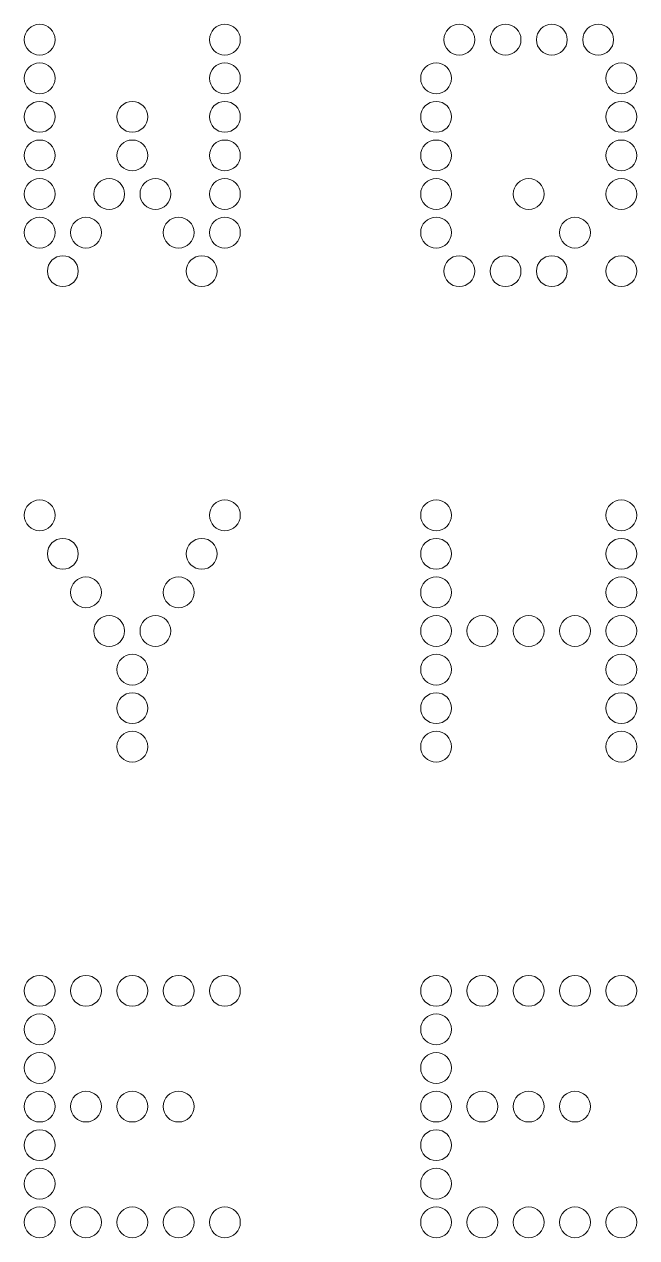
# Model space of a CAD drawing. Header units: millimetres. Extents: x -116 to 116, y -116 to 114.
# Drawn here: x -4.3 to 21.4, y 4.3 to 55.4 of the extents above; entities that cross this region are included whole.
import ezdxf

# ---------------------------------------------------------------- set-up
doc = ezdxf.new("R2010")
doc.units = ezdxf.units.MM
doc.header["$MEASUREMENT"] = 0
doc.layers.add('Laag 1', color=7, linetype='Continuous')

msp = doc.modelspace()

# ---------------------------------------------------------------- linework, layer by layer
at = {"layer": 'Laag 1', "color": 250, "lineweight": 9}
for points in [[(-4.3338, 54.7022), (-4.3338, 54.3452), (-4.0417, 54.0531), (-3.6847, 54.0531), (-3.6847, 54.0531), (-3.3277, 54.0531), (-3.0356, 54.3452), (-3.0356, 54.7022), (-3.0356, 54.7022), (-3.0356, 55.0592), (-3.3277, 55.3513), (-3.6847, 55.3513), (-3.6847, 55.3513), (-4.0417, 55.3513), (-4.3338, 55.0592), (-4.3338, 54.7022)], [(3.4555, 54.7022), (3.4555, 54.3452), (3.7476, 54.0531), (4.1047, 54.0531), (4.1047, 54.0531), (4.4617, 54.0531), (4.7538, 54.3452), (4.7538, 54.7022), (4.7538, 54.7022), (4.7538, 55.0592), (4.4617, 55.3513), (4.1047, 55.3513), (4.1047, 55.3513), (3.7476, 55.3513), (3.4555, 55.0592), (3.4555, 54.7022)], [(13.313, 54.7022), (13.313, 54.3452), (13.6051, 54.0531), (13.9621, 54.0531), (13.9621, 54.0531), (14.3191, 54.0531), (14.6112, 54.3452), (14.6112, 54.7022), (14.6112, 54.7022), (14.6112, 55.0592), (14.3191, 55.3513), (13.9621, 55.3513), (13.9621, 55.3513), (13.6051, 55.3513), (13.313, 55.0592), (13.313, 54.7022)], [(15.2603, 54.7022), (15.2603, 54.3452), (15.5524, 54.0531), (15.9094, 54.0531), (15.9094, 54.0531), (16.2664, 54.0531), (16.5585, 54.3452), (16.5585, 54.7022), (16.5585, 54.7022), (16.5585, 55.0592), (16.2664, 55.3513), (15.9094, 55.3513), (15.9094, 55.3513), (15.5524, 55.3513), (15.2603, 55.0592), (15.2603, 54.7022)], [(17.2076, 54.7022), (17.2076, 54.3452), (17.4997, 54.0531), (17.8568, 54.0531), (17.8568, 54.0531), (18.2138, 54.0531), (18.5059, 54.3452), (18.5059, 54.7022), (18.5059, 54.7022), (18.5059, 55.0592), (18.2138, 55.3513), (17.8568, 55.3513), (17.8568, 55.3513), (17.4997, 55.3513), (17.2076, 55.0592), (17.2076, 54.7022)], [(19.155, 54.7022), (19.155, 54.3452), (19.4471, 54.0531), (19.8041, 54.0531), (19.8041, 54.0531), (20.1611, 54.0531), (20.4532, 54.3452), (20.4532, 54.7022), (20.4532, 54.7022), (20.4532, 55.0592), (20.1611, 55.3513), (19.8041, 55.3513), (19.8041, 55.3513), (19.4471, 55.3513), (19.155, 55.0592), (19.155, 54.7022)], [(-4.3338, 53.0794), (-4.3338, 52.7224), (-4.0417, 52.4303), (-3.6847, 52.4303), (-3.6847, 52.4303), (-3.3277, 52.4303), (-3.0356, 52.7224), (-3.0356, 53.0794), (-3.0356, 53.0794), (-3.0356, 53.4364), (-3.3277, 53.7285), (-3.6847, 53.7285), (-3.6847, 53.7285), (-4.0417, 53.7285), (-4.3338, 53.4364), (-4.3338, 53.0794)], [(3.4555, 53.0794), (3.4555, 52.7224), (3.7476, 52.4303), (4.1047, 52.4303), (4.1047, 52.4303), (4.4617, 52.4303), (4.7538, 52.7224), (4.7538, 53.0794), (4.7538, 53.0794), (4.7538, 53.4364), (4.4617, 53.7285), (4.1047, 53.7285), (4.1047, 53.7285), (3.7476, 53.7285), (3.4555, 53.4364), (3.4555, 53.0794)], [(12.3393, 53.0794), (12.3393, 52.7224), (12.6314, 52.4303), (12.9884, 52.4303), (12.9884, 52.4303), (13.3454, 52.4303), (13.6375, 52.7224), (13.6375, 53.0794), (13.6375, 53.0794), (13.6375, 53.4364), (13.3454, 53.7285), (12.9884, 53.7285), (12.9884, 53.7285), (12.6314, 53.7285), (12.3393, 53.4364), (12.3393, 53.0794)], [(20.1286, 53.0794), (20.1286, 52.7224), (20.4207, 52.4303), (20.7778, 52.4303), (20.7778, 52.4303), (21.1348, 52.4303), (21.4269, 52.7224), (21.4269, 53.0794), (21.4269, 53.0794), (21.4269, 53.4364), (21.1348, 53.7285), (20.7778, 53.7285), (20.7778, 53.7285), (20.4207, 53.7285), (20.1286, 53.4364), (20.1286, 53.0794)], [(-4.3338, 51.4566), (-4.3338, 51.0996), (-4.0417, 50.8075), (-3.6847, 50.8075), (-3.6847, 50.8075), (-3.3277, 50.8075), (-3.0356, 51.0996), (-3.0356, 51.4566), (-3.0356, 51.4566), (-3.0356, 51.8136), (-3.3277, 52.1057), (-3.6847, 52.1057), (-3.6847, 52.1057), (-4.0417, 52.1057), (-4.3338, 51.8136), (-4.3338, 51.4566)], [(-0.4391, 51.4566), (-0.4391, 51.0996), (-0.147, 50.8075), (0.21, 50.8075), (0.21, 50.8075), (0.567, 50.8075), (0.8591, 51.0996), (0.8591, 51.4566), (0.8591, 51.4566), (0.8591, 51.8136), (0.567, 52.1057), (0.21, 52.1057), (0.21, 52.1057), (-0.147, 52.1057), (-0.4391, 51.8136), (-0.4391, 51.4566)], [(3.4555, 51.4566), (3.4555, 51.0996), (3.7476, 50.8075), (4.1047, 50.8075), (4.1047, 50.8075), (4.4617, 50.8075), (4.7538, 51.0996), (4.7538, 51.4566), (4.7538, 51.4566), (4.7538, 51.8136), (4.4617, 52.1057), (4.1047, 52.1057), (4.1047, 52.1057), (3.7476, 52.1057), (3.4555, 51.8136), (3.4555, 51.4566)], [(12.3393, 51.4566), (12.3393, 51.0996), (12.6314, 50.8075), (12.9884, 50.8075), (12.9884, 50.8075), (13.3454, 50.8075), (13.6375, 51.0996), (13.6375, 51.4566), (13.6375, 51.4566), (13.6375, 51.8136), (13.3454, 52.1057), (12.9884, 52.1057), (12.9884, 52.1057), (12.6314, 52.1057), (12.3393, 51.8136), (12.3393, 51.4566)], [(20.1286, 51.4566), (20.1286, 51.0996), (20.4207, 50.8075), (20.7778, 50.8075), (20.7778, 50.8075), (21.1348, 50.8075), (21.4269, 51.0996), (21.4269, 51.4566), (21.4269, 51.4566), (21.4269, 51.8136), (21.1348, 52.1057), (20.7778, 52.1057), (20.7778, 52.1057), (20.4207, 52.1057), (20.1286, 51.8136), (20.1286, 51.4566)], [(-4.3338, 49.8339), (-4.3338, 49.4768), (-4.0417, 49.1847), (-3.6847, 49.1847), (-3.6847, 49.1847), (-3.3277, 49.1847), (-3.0356, 49.4768), (-3.0356, 49.8339), (-3.0356, 49.8339), (-3.0356, 50.1909), (-3.3277, 50.483), (-3.6847, 50.483), (-3.6847, 50.483), (-4.0417, 50.483), (-4.3338, 50.1909), (-4.3338, 49.8339)], [(-0.4391, 49.8339), (-0.4391, 49.4768), (-0.147, 49.1847), (0.21, 49.1847), (0.21, 49.1847), (0.567, 49.1847), (0.8591, 49.4768), (0.8591, 49.8339), (0.8591, 49.8339), (0.8591, 50.1909), (0.567, 50.483), (0.21, 50.483), (0.21, 50.483), (-0.147, 50.483), (-0.4391, 50.1909), (-0.4391, 49.8339)], [(3.4555, 49.8339), (3.4555, 49.4768), (3.7476, 49.1847), (4.1047, 49.1847), (4.1047, 49.1847), (4.4617, 49.1847), (4.7538, 49.4768), (4.7538, 49.8339), (4.7538, 49.8339), (4.7538, 50.1909), (4.4617, 50.483), (4.1047, 50.483), (4.1047, 50.483), (3.7476, 50.483), (3.4555, 50.1909), (3.4555, 49.8339)], [(12.3393, 49.8339), (12.3393, 49.4768), (12.6314, 49.1847), (12.9884, 49.1847), (12.9884, 49.1847), (13.3454, 49.1847), (13.6375, 49.4768), (13.6375, 49.8339), (13.6375, 49.8339), (13.6375, 50.1909), (13.3454, 50.483), (12.9884, 50.483), (12.9884, 50.483), (12.6314, 50.483), (12.3393, 50.1909), (12.3393, 49.8339)], [(20.1286, 49.8339), (20.1286, 49.4768), (20.4207, 49.1847), (20.7778, 49.1847), (20.7778, 49.1847), (21.1348, 49.1847), (21.4269, 49.4768), (21.4269, 49.8339), (21.4269, 49.8339), (21.4269, 50.1909), (21.1348, 50.483), (20.7778, 50.483), (20.7778, 50.483), (20.4207, 50.483), (20.1286, 50.1909), (20.1286, 49.8339)], [(-4.3338, 48.2111), (-4.3338, 47.8541), (-4.0417, 47.562), (-3.6847, 47.562), (-3.6847, 47.562), (-3.3277, 47.562), (-3.0356, 47.8541), (-3.0356, 48.2111), (-3.0356, 48.2111), (-3.0356, 48.5681), (-3.3277, 48.8602), (-3.6847, 48.8602), (-3.6847, 48.8602), (-4.0417, 48.8602), (-4.3338, 48.5681), (-4.3338, 48.2111)], [(-1.4128, 48.2111), (-1.4128, 47.8541), (-1.1207, 47.562), (-0.7637, 47.562), (-0.7637, 47.562), (-0.4067, 47.562), (-0.1146, 47.8541), (-0.1146, 48.2111), (-0.1146, 48.2111), (-0.1146, 48.5681), (-0.4067, 48.8602), (-0.7637, 48.8602), (-0.7637, 48.8602), (-1.1207, 48.8602), (-1.4128, 48.5681), (-1.4128, 48.2111)], [(0.5345, 48.2111), (0.5345, 47.8541), (0.8266, 47.562), (1.1837, 47.562), (1.1837, 47.562), (1.5407, 47.562), (1.8328, 47.8541), (1.8328, 48.2111), (1.8328, 48.2111), (1.8328, 48.5681), (1.5407, 48.8602), (1.1837, 48.8602), (1.1837, 48.8602), (0.8266, 48.8602), (0.5345, 48.5681), (0.5345, 48.2111)], [(3.4555, 48.2111), (3.4555, 47.8541), (3.7476, 47.562), (4.1047, 47.562), (4.1047, 47.562), (4.4617, 47.562), (4.7538, 47.8541), (4.7538, 48.2111), (4.7538, 48.2111), (4.7538, 48.5681), (4.4617, 48.8602), (4.1047, 48.8602), (4.1047, 48.8602), (3.7476, 48.8602), (3.4555, 48.5681), (3.4555, 48.2111)], [(12.3393, 48.2111), (12.3393, 47.8541), (12.6314, 47.562), (12.9884, 47.562), (12.9884, 47.562), (13.3454, 47.562), (13.6375, 47.8541), (13.6375, 48.2111), (13.6375, 48.2111), (13.6375, 48.5681), (13.3454, 48.8602), (12.9884, 48.8602), (12.9884, 48.8602), (12.6314, 48.8602), (12.3393, 48.5681), (12.3393, 48.2111)], [(16.234, 48.2111), (16.234, 47.8541), (16.5261, 47.562), (16.8831, 47.562), (16.8831, 47.562), (17.2401, 47.562), (17.5322, 47.8541), (17.5322, 48.2111), (17.5322, 48.2111), (17.5322, 48.5681), (17.2401, 48.8602), (16.8831, 48.8602), (16.8831, 48.8602), (16.5261, 48.8602), (16.234, 48.5681), (16.234, 48.2111)], [(20.1286, 48.2111), (20.1286, 47.8541), (20.4207, 47.562), (20.7778, 47.562), (20.7778, 47.562), (21.1348, 47.562), (21.4269, 47.8541), (21.4269, 48.2111), (21.4269, 48.2111), (21.4269, 48.5681), (21.1348, 48.8602), (20.7778, 48.8602), (20.7778, 48.8602), (20.4207, 48.8602), (20.1286, 48.5681), (20.1286, 48.2111)], [(-4.3338, 46.5883), (-4.3338, 46.2313), (-4.0417, 45.9392), (-3.6847, 45.9392), (-3.6847, 45.9392), (-3.3277, 45.9392), (-3.0356, 46.2313), (-3.0356, 46.5883), (-3.0356, 46.5883), (-3.0356, 46.9453), (-3.3277, 47.2374), (-3.6847, 47.2374), (-3.6847, 47.2374), (-4.0417, 47.2374), (-4.3338, 46.9453), (-4.3338, 46.5883)], [(-2.3865, 46.5883), (-2.3865, 46.2313), (-2.0944, 45.9392), (-1.7374, 45.9392), (-1.7374, 45.9392), (-1.3803, 45.9392), (-1.0882, 46.2313), (-1.0882, 46.5883), (-1.0882, 46.5883), (-1.0882, 46.9453), (-1.3803, 47.2374), (-1.7374, 47.2374), (-1.7374, 47.2374), (-2.0944, 47.2374), (-2.3865, 46.9453), (-2.3865, 46.5883)], [(1.5082, 46.5883), (1.5082, 46.2313), (1.8003, 45.9392), (2.1573, 45.9392), (2.1573, 45.9392), (2.5143, 45.9392), (2.8064, 46.2313), (2.8064, 46.5883), (2.8064, 46.5883), (2.8064, 46.9453), (2.5143, 47.2374), (2.1573, 47.2374), (2.1573, 47.2374), (1.8003, 47.2374), (1.5082, 46.9453), (1.5082, 46.5883)], [(3.4555, 46.5883), (3.4555, 46.2313), (3.7476, 45.9392), (4.1047, 45.9392), (4.1047, 45.9392), (4.4617, 45.9392), (4.7538, 46.2313), (4.7538, 46.5883), (4.7538, 46.5883), (4.7538, 46.9453), (4.4617, 47.2374), (4.1047, 47.2374), (4.1047, 47.2374), (3.7476, 47.2374), (3.4555, 46.9453), (3.4555, 46.5883)], [(12.3393, 46.5883), (12.3393, 46.2313), (12.6314, 45.9392), (12.9884, 45.9392), (12.9884, 45.9392), (13.3454, 45.9392), (13.6375, 46.2313), (13.6375, 46.5883), (13.6375, 46.5883), (13.6375, 46.9453), (13.3454, 47.2374), (12.9884, 47.2374), (12.9884, 47.2374), (12.6314, 47.2374), (12.3393, 46.9453), (12.3393, 46.5883)], [(18.1813, 46.5883), (18.1813, 46.2313), (18.4734, 45.9392), (18.8304, 45.9392), (18.8304, 45.9392), (19.1874, 45.9392), (19.4795, 46.2313), (19.4795, 46.5883), (19.4795, 46.5883), (19.4795, 46.9453), (19.1874, 47.2374), (18.8304, 47.2374), (18.8304, 47.2374), (18.4734, 47.2374), (18.1813, 46.9453), (18.1813, 46.5883)], [(-3.3601, 44.9655), (-3.3601, 44.6085), (-3.068, 44.3164), (-2.711, 44.3164), (-2.711, 44.3164), (-2.354, 44.3164), (-2.0619, 44.6085), (-2.0619, 44.9655), (-2.0619, 44.9655), (-2.0619, 45.3225), (-2.354, 45.6146), (-2.711, 45.6146), (-2.711, 45.6146), (-3.068, 45.6146), (-3.3601, 45.3225), (-3.3601, 44.9655)], [(2.4819, 44.9655), (2.4819, 44.6085), (2.774, 44.3164), (3.131, 44.3164), (3.131, 44.3164), (3.488, 44.3164), (3.7801, 44.6085), (3.7801, 44.9655), (3.7801, 44.9655), (3.7801, 45.3225), (3.488, 45.6146), (3.131, 45.6146), (3.131, 45.6146), (2.774, 45.6146), (2.4819, 45.3225), (2.4819, 44.9655)], [(13.313, 44.9655), (13.313, 44.6085), (13.6051, 44.3164), (13.9621, 44.3164), (13.9621, 44.3164), (14.3191, 44.3164), (14.6112, 44.6085), (14.6112, 44.9655), (14.6112, 44.9655), (14.6112, 45.3225), (14.3191, 45.6146), (13.9621, 45.6146), (13.9621, 45.6146), (13.6051, 45.6146), (13.313, 45.3225), (13.313, 44.9655)], [(15.2603, 44.9655), (15.2603, 44.6085), (15.5524, 44.3164), (15.9094, 44.3164), (15.9094, 44.3164), (16.2664, 44.3164), (16.5585, 44.6085), (16.5585, 44.9655), (16.5585, 44.9655), (16.5585, 45.3225), (16.2664, 45.6146), (15.9094, 45.6146), (15.9094, 45.6146), (15.5524, 45.6146), (15.2603, 45.3225), (15.2603, 44.9655)], [(17.2076, 44.9655), (17.2076, 44.6085), (17.4997, 44.3164), (17.8568, 44.3164), (17.8568, 44.3164), (18.2138, 44.3164), (18.5059, 44.6085), (18.5059, 44.9655), (18.5059, 44.9655), (18.5059, 45.3225), (18.2138, 45.6146), (17.8568, 45.6146), (17.8568, 45.6146), (17.4997, 45.6146), (17.2076, 45.3225), (17.2076, 44.9655)], [(20.1286, 44.9655), (20.1286, 44.6085), (20.4207, 44.3164), (20.7778, 44.3164), (20.7778, 44.3164), (21.1348, 44.3164), (21.4269, 44.6085), (21.4269, 44.9655), (21.4269, 44.9655), (21.4269, 45.3225), (21.1348, 45.6146), (20.7778, 45.6146), (20.7778, 45.6146), (20.4207, 45.6146), (20.1286, 45.3225), (20.1286, 44.9655)], [(-4.3338, 34.6999), (-4.3338, 34.3429), (-4.0417, 34.0508), (-3.6847, 34.0508), (-3.6847, 34.0508), (-3.3277, 34.0508), (-3.0356, 34.3429), (-3.0356, 34.6999), (-3.0356, 34.6999), (-3.0356, 35.0569), (-3.3277, 35.349), (-3.6847, 35.349), (-3.6847, 35.349), (-4.0417, 35.349), (-4.3338, 35.0569), (-4.3338, 34.6999)], [(3.4555, 34.6999), (3.4555, 34.3429), (3.7476, 34.0508), (4.1047, 34.0508), (4.1047, 34.0508), (4.4617, 34.0508), (4.7538, 34.3429), (4.7538, 34.6999), (4.7538, 34.6999), (4.7538, 35.0569), (4.4617, 35.349), (4.1047, 35.349), (4.1047, 35.349), (3.7476, 35.349), (3.4555, 35.0569), (3.4555, 34.6999)], [(12.3393, 34.6999), (12.3393, 34.3429), (12.6314, 34.0508), (12.9884, 34.0508), (12.9884, 34.0508), (13.3454, 34.0508), (13.6375, 34.3429), (13.6375, 34.6999), (13.6375, 34.6999), (13.6375, 35.0569), (13.3454, 35.349), (12.9884, 35.349), (12.9884, 35.349), (12.6314, 35.349), (12.3393, 35.0569), (12.3393, 34.6999)], [(20.1286, 34.6999), (20.1286, 34.3429), (20.4207, 34.0508), (20.7778, 34.0508), (20.7778, 34.0508), (21.1348, 34.0508), (21.4269, 34.3429), (21.4269, 34.6999), (21.4269, 34.6999), (21.4269, 35.0569), (21.1348, 35.349), (20.7778, 35.349), (20.7778, 35.349), (20.4207, 35.349), (20.1286, 35.0569), (20.1286, 34.6999)], [(-3.3601, 33.0771), (-3.3601, 32.7201), (-3.068, 32.428), (-2.711, 32.428), (-2.711, 32.428), (-2.354, 32.428), (-2.0619, 32.7201), (-2.0619, 33.0771), (-2.0619, 33.0771), (-2.0619, 33.4341), (-2.354, 33.7262), (-2.711, 33.7262), (-2.711, 33.7262), (-3.068, 33.7262), (-3.3601, 33.4341), (-3.3601, 33.0771)], [(2.4819, 33.0771), (2.4819, 32.7201), (2.774, 32.428), (3.131, 32.428), (3.131, 32.428), (3.488, 32.428), (3.7801, 32.7201), (3.7801, 33.0771), (3.7801, 33.0771), (3.7801, 33.4341), (3.488, 33.7262), (3.131, 33.7262), (3.131, 33.7262), (2.774, 33.7262), (2.4819, 33.4341), (2.4819, 33.0771)], [(12.3393, 33.0771), (12.3393, 32.7201), (12.6314, 32.428), (12.9884, 32.428), (12.9884, 32.428), (13.3454, 32.428), (13.6375, 32.7201), (13.6375, 33.0771), (13.6375, 33.0771), (13.6375, 33.4341), (13.3454, 33.7262), (12.9884, 33.7262), (12.9884, 33.7262), (12.6314, 33.7262), (12.3393, 33.4341), (12.3393, 33.0771)], [(20.1286, 33.0771), (20.1286, 32.7201), (20.4207, 32.428), (20.7778, 32.428), (20.7778, 32.428), (21.1348, 32.428), (21.4269, 32.7201), (21.4269, 33.0771), (21.4269, 33.0771), (21.4269, 33.4341), (21.1348, 33.7262), (20.7778, 33.7262), (20.7778, 33.7262), (20.4207, 33.7262), (20.1286, 33.4341), (20.1286, 33.0771)], [(-2.3865, 31.4543), (-2.3865, 31.0973), (-2.0944, 30.8052), (-1.7374, 30.8052), (-1.7374, 30.8052), (-1.3803, 30.8052), (-1.0882, 31.0973), (-1.0882, 31.4543), (-1.0882, 31.4543), (-1.0882, 31.8113), (-1.3803, 32.1034), (-1.7374, 32.1034), (-1.7374, 32.1034), (-2.0944, 32.1034), (-2.3865, 31.8113), (-2.3865, 31.4543)], [(1.5082, 31.4543), (1.5082, 31.0973), (1.8003, 30.8052), (2.1573, 30.8052), (2.1573, 30.8052), (2.5143, 30.8052), (2.8064, 31.0973), (2.8064, 31.4543), (2.8064, 31.4543), (2.8064, 31.8113), (2.5143, 32.1034), (2.1573, 32.1034), (2.1573, 32.1034), (1.8003, 32.1034), (1.5082, 31.8113), (1.5082, 31.4543)], [(12.3393, 31.4543), (12.3393, 31.0973), (12.6314, 30.8052), (12.9884, 30.8052), (12.9884, 30.8052), (13.3454, 30.8052), (13.6375, 31.0973), (13.6375, 31.4543), (13.6375, 31.4543), (13.6375, 31.8113), (13.3454, 32.1034), (12.9884, 32.1034), (12.9884, 32.1034), (12.6314, 32.1034), (12.3393, 31.8113), (12.3393, 31.4543)], [(20.1286, 31.4543), (20.1286, 31.0973), (20.4207, 30.8052), (20.7778, 30.8052), (20.7778, 30.8052), (21.1348, 30.8052), (21.4269, 31.0973), (21.4269, 31.4543), (21.4269, 31.4543), (21.4269, 31.8113), (21.1348, 32.1034), (20.7778, 32.1034), (20.7778, 32.1034), (20.4207, 32.1034), (20.1286, 31.8113), (20.1286, 31.4543)], [(-1.4128, 29.8316), (-1.4128, 29.4745), (-1.1207, 29.1824), (-0.7637, 29.1824), (-0.7637, 29.1824), (-0.4067, 29.1824), (-0.1146, 29.4745), (-0.1146, 29.8316), (-0.1146, 29.8316), (-0.1146, 30.1886), (-0.4067, 30.4807), (-0.7637, 30.4807), (-0.7637, 30.4807), (-1.1207, 30.4807), (-1.4128, 30.1886), (-1.4128, 29.8316)], [(0.5345, 29.8316), (0.5345, 29.4745), (0.8266, 29.1824), (1.1837, 29.1824), (1.1837, 29.1824), (1.5407, 29.1824), (1.8328, 29.4745), (1.8328, 29.8316), (1.8328, 29.8316), (1.8328, 30.1886), (1.5407, 30.4807), (1.1837, 30.4807), (1.1837, 30.4807), (0.8266, 30.4807), (0.5345, 30.1886), (0.5345, 29.8316)], [(12.3393, 29.8316), (12.3393, 29.4745), (12.6314, 29.1824), (12.9884, 29.1824), (12.9884, 29.1824), (13.3454, 29.1824), (13.6375, 29.4745), (13.6375, 29.8316), (13.6375, 29.8316), (13.6375, 30.1886), (13.3454, 30.4807), (12.9884, 30.4807), (12.9884, 30.4807), (12.6314, 30.4807), (12.3393, 30.1886), (12.3393, 29.8316)], [(14.2866, 29.8316), (14.2866, 29.4745), (14.5787, 29.1824), (14.9357, 29.1824), (14.9357, 29.1824), (15.2928, 29.1824), (15.5849, 29.4745), (15.5849, 29.8316), (15.5849, 29.8316), (15.5849, 30.1886), (15.2928, 30.4807), (14.9357, 30.4807), (14.9357, 30.4807), (14.5787, 30.4807), (14.2866, 30.1886), (14.2866, 29.8316)], [(16.234, 29.8316), (16.234, 29.4745), (16.5261, 29.1824), (16.8831, 29.1824), (16.8831, 29.1824), (17.2401, 29.1824), (17.5322, 29.4745), (17.5322, 29.8316), (17.5322, 29.8316), (17.5322, 30.1886), (17.2401, 30.4807), (16.8831, 30.4807), (16.8831, 30.4807), (16.5261, 30.4807), (16.234, 30.1886), (16.234, 29.8316)], [(18.1813, 29.8316), (18.1813, 29.4745), (18.4734, 29.1824), (18.8304, 29.1824), (18.8304, 29.1824), (19.1874, 29.1824), (19.4795, 29.4745), (19.4795, 29.8316), (19.4795, 29.8316), (19.4795, 30.1886), (19.1874, 30.4807), (18.8304, 30.4807), (18.8304, 30.4807), (18.4734, 30.4807), (18.1813, 30.1886), (18.1813, 29.8316)], [(20.1286, 29.8316), (20.1286, 29.4745), (20.4207, 29.1824), (20.7778, 29.1824), (20.7778, 29.1824), (21.1348, 29.1824), (21.4269, 29.4745), (21.4269, 29.8316), (21.4269, 29.8316), (21.4269, 30.1886), (21.1348, 30.4807), (20.7778, 30.4807), (20.7778, 30.4807), (20.4207, 30.4807), (20.1286, 30.1886), (20.1286, 29.8316)], [(-0.4391, 28.2088), (-0.4391, 27.8518), (-0.147, 27.5597), (0.21, 27.5597), (0.21, 27.5597), (0.567, 27.5597), (0.8591, 27.8518), (0.8591, 28.2088), (0.8591, 28.2088), (0.8591, 28.5658), (0.567, 28.8579), (0.21, 28.8579), (0.21, 28.8579), (-0.147, 28.8579), (-0.4391, 28.5658), (-0.4391, 28.2088)], [(12.3393, 28.2088), (12.3393, 27.8518), (12.6314, 27.5597), (12.9884, 27.5597), (12.9884, 27.5597), (13.3454, 27.5597), (13.6375, 27.8518), (13.6375, 28.2088), (13.6375, 28.2088), (13.6375, 28.5658), (13.3454, 28.8579), (12.9884, 28.8579), (12.9884, 28.8579), (12.6314, 28.8579), (12.3393, 28.5658), (12.3393, 28.2088)], [(20.1286, 28.2088), (20.1286, 27.8518), (20.4207, 27.5597), (20.7778, 27.5597), (20.7778, 27.5597), (21.1348, 27.5597), (21.4269, 27.8518), (21.4269, 28.2088), (21.4269, 28.2088), (21.4269, 28.5658), (21.1348, 28.8579), (20.7778, 28.8579), (20.7778, 28.8579), (20.4207, 28.8579), (20.1286, 28.5658), (20.1286, 28.2088)], [(-0.4391, 26.586), (-0.4391, 26.229), (-0.147, 25.9369), (0.21, 25.9369), (0.21, 25.9369), (0.567, 25.9369), (0.8591, 26.229), (0.8591, 26.586), (0.8591, 26.586), (0.8591, 26.943), (0.567, 27.2351), (0.21, 27.2351), (0.21, 27.2351), (-0.147, 27.2351), (-0.4391, 26.943), (-0.4391, 26.586)], [(12.3393, 26.586), (12.3393, 26.229), (12.6314, 25.9369), (12.9884, 25.9369), (12.9884, 25.9369), (13.3454, 25.9369), (13.6375, 26.229), (13.6375, 26.586), (13.6375, 26.586), (13.6375, 26.943), (13.3454, 27.2351), (12.9884, 27.2351), (12.9884, 27.2351), (12.6314, 27.2351), (12.3393, 26.943), (12.3393, 26.586)], [(20.1286, 26.586), (20.1286, 26.229), (20.4207, 25.9369), (20.7778, 25.9369), (20.7778, 25.9369), (21.1348, 25.9369), (21.4269, 26.229), (21.4269, 26.586), (21.4269, 26.586), (21.4269, 26.943), (21.1348, 27.2351), (20.7778, 27.2351), (20.7778, 27.2351), (20.4207, 27.2351), (20.1286, 26.943), (20.1286, 26.586)], [(-0.4391, 24.9632), (-0.4391, 24.6062), (-0.147, 24.3141), (0.21, 24.3141), (0.21, 24.3141), (0.567, 24.3141), (0.8591, 24.6062), (0.8591, 24.9632), (0.8591, 24.9632), (0.8591, 25.3202), (0.567, 25.6123), (0.21, 25.6123), (0.21, 25.6123), (-0.147, 25.6123), (-0.4391, 25.3202), (-0.4391, 24.9632)], [(12.3393, 24.9632), (12.3393, 24.6062), (12.6314, 24.3141), (12.9884, 24.3141), (12.9884, 24.3141), (13.3454, 24.3141), (13.6375, 24.6062), (13.6375, 24.9632), (13.6375, 24.9632), (13.6375, 25.3202), (13.3454, 25.6123), (12.9884, 25.6123), (12.9884, 25.6123), (12.6314, 25.6123), (12.3393, 25.3202), (12.3393, 24.9632)], [(20.1286, 24.9632), (20.1286, 24.6062), (20.4207, 24.3141), (20.7778, 24.3141), (20.7778, 24.3141), (21.1348, 24.3141), (21.4269, 24.6062), (21.4269, 24.9632), (21.4269, 24.9632), (21.4269, 25.3202), (21.1348, 25.6123), (20.7778, 25.6123), (20.7778, 25.6123), (20.4207, 25.6123), (20.1286, 25.3202), (20.1286, 24.9632)], [(-4.3338, 14.6976), (-4.3338, 14.3406), (-4.0417, 14.0485), (-3.6847, 14.0485), (-3.6847, 14.0485), (-3.3277, 14.0485), (-3.0356, 14.3406), (-3.0356, 14.6976), (-3.0356, 14.6976), (-3.0356, 15.0546), (-3.3277, 15.3467), (-3.6847, 15.3467), (-3.6847, 15.3467), (-4.0417, 15.3467), (-4.3338, 15.0546), (-4.3338, 14.6976)], [(-2.3865, 14.6976), (-2.3865, 14.3406), (-2.0944, 14.0485), (-1.7374, 14.0485), (-1.7374, 14.0485), (-1.3803, 14.0485), (-1.0882, 14.3406), (-1.0882, 14.6976), (-1.0882, 14.6976), (-1.0882, 15.0546), (-1.3803, 15.3467), (-1.7374, 15.3467), (-1.7374, 15.3467), (-2.0944, 15.3467), (-2.3865, 15.0546), (-2.3865, 14.6976)], [(-0.4391, 14.6976), (-0.4391, 14.3406), (-0.147, 14.0485), (0.21, 14.0485), (0.21, 14.0485), (0.567, 14.0485), (0.8591, 14.3406), (0.8591, 14.6976), (0.8591, 14.6976), (0.8591, 15.0546), (0.567, 15.3467), (0.21, 15.3467), (0.21, 15.3467), (-0.147, 15.3467), (-0.4391, 15.0546), (-0.4391, 14.6976)], [(1.5082, 14.6976), (1.5082, 14.3406), (1.8003, 14.0485), (2.1573, 14.0485), (2.1573, 14.0485), (2.5143, 14.0485), (2.8064, 14.3406), (2.8064, 14.6976), (2.8064, 14.6976), (2.8064, 15.0546), (2.5143, 15.3467), (2.1573, 15.3467), (2.1573, 15.3467), (1.8003, 15.3467), (1.5082, 15.0546), (1.5082, 14.6976)], [(3.4555, 14.6976), (3.4555, 14.3406), (3.7476, 14.0485), (4.1047, 14.0485), (4.1047, 14.0485), (4.4617, 14.0485), (4.7538, 14.3406), (4.7538, 14.6976), (4.7538, 14.6976), (4.7538, 15.0546), (4.4617, 15.3467), (4.1047, 15.3467), (4.1047, 15.3467), (3.7476, 15.3467), (3.4555, 15.0546), (3.4555, 14.6976)], [(12.3393, 14.6976), (12.3393, 14.3406), (12.6314, 14.0485), (12.9884, 14.0485), (12.9884, 14.0485), (13.3454, 14.0485), (13.6375, 14.3406), (13.6375, 14.6976), (13.6375, 14.6976), (13.6375, 15.0546), (13.3454, 15.3467), (12.9884, 15.3467), (12.9884, 15.3467), (12.6314, 15.3467), (12.3393, 15.0546), (12.3393, 14.6976)], [(14.2866, 14.6976), (14.2866, 14.3406), (14.5787, 14.0485), (14.9357, 14.0485), (14.9357, 14.0485), (15.2928, 14.0485), (15.5849, 14.3406), (15.5849, 14.6976), (15.5849, 14.6976), (15.5849, 15.0546), (15.2928, 15.3467), (14.9357, 15.3467), (14.9357, 15.3467), (14.5787, 15.3467), (14.2866, 15.0546), (14.2866, 14.6976)], [(16.234, 14.6976), (16.234, 14.3406), (16.5261, 14.0485), (16.8831, 14.0485), (16.8831, 14.0485), (17.2401, 14.0485), (17.5322, 14.3406), (17.5322, 14.6976), (17.5322, 14.6976), (17.5322, 15.0546), (17.2401, 15.3467), (16.8831, 15.3467), (16.8831, 15.3467), (16.5261, 15.3467), (16.234, 15.0546), (16.234, 14.6976)], [(18.1813, 14.6976), (18.1813, 14.3406), (18.4734, 14.0485), (18.8304, 14.0485), (18.8304, 14.0485), (19.1874, 14.0485), (19.4795, 14.3406), (19.4795, 14.6976), (19.4795, 14.6976), (19.4795, 15.0546), (19.1874, 15.3467), (18.8304, 15.3467), (18.8304, 15.3467), (18.4734, 15.3467), (18.1813, 15.0546), (18.1813, 14.6976)], [(20.1286, 14.6976), (20.1286, 14.3406), (20.4207, 14.0485), (20.7778, 14.0485), (20.7778, 14.0485), (21.1348, 14.0485), (21.4269, 14.3406), (21.4269, 14.6976), (21.4269, 14.6976), (21.4269, 15.0546), (21.1348, 15.3467), (20.7778, 15.3467), (20.7778, 15.3467), (20.4207, 15.3467), (20.1286, 15.0546), (20.1286, 14.6976)], [(-4.3338, 13.0748), (-4.3338, 12.7178), (-4.0417, 12.4257), (-3.6847, 12.4257), (-3.6847, 12.4257), (-3.3277, 12.4257), (-3.0356, 12.7178), (-3.0356, 13.0748), (-3.0356, 13.0748), (-3.0356, 13.4318), (-3.3277, 13.7239), (-3.6847, 13.7239), (-3.6847, 13.7239), (-4.0417, 13.7239), (-4.3338, 13.4318), (-4.3338, 13.0748)], [(12.3393, 13.0748), (12.3393, 12.7178), (12.6314, 12.4257), (12.9884, 12.4257), (12.9884, 12.4257), (13.3454, 12.4257), (13.6375, 12.7178), (13.6375, 13.0748), (13.6375, 13.0748), (13.6375, 13.4318), (13.3454, 13.7239), (12.9884, 13.7239), (12.9884, 13.7239), (12.6314, 13.7239), (12.3393, 13.4318), (12.3393, 13.0748)], [(-4.3338, 11.452), (-4.3338, 11.095), (-4.0417, 10.8029), (-3.6847, 10.8029), (-3.6847, 10.8029), (-3.3277, 10.8029), (-3.0356, 11.095), (-3.0356, 11.452), (-3.0356, 11.452), (-3.0356, 11.809), (-3.3277, 12.1011), (-3.6847, 12.1011), (-3.6847, 12.1011), (-4.0417, 12.1011), (-4.3338, 11.809), (-4.3338, 11.452)], [(12.3393, 11.452), (12.3393, 11.095), (12.6314, 10.8029), (12.9884, 10.8029), (12.9884, 10.8029), (13.3454, 10.8029), (13.6375, 11.095), (13.6375, 11.452), (13.6375, 11.452), (13.6375, 11.809), (13.3454, 12.1011), (12.9884, 12.1011), (12.9884, 12.1011), (12.6314, 12.1011), (12.3393, 11.809), (12.3393, 11.452)], [(-4.3338, 9.8293), (-4.3338, 9.4722), (-4.0417, 9.1801), (-3.6847, 9.1801), (-3.6847, 9.1801), (-3.3277, 9.1801), (-3.0356, 9.4722), (-3.0356, 9.8293), (-3.0356, 9.8293), (-3.0356, 10.1863), (-3.3277, 10.4784), (-3.6847, 10.4784), (-3.6847, 10.4784), (-4.0417, 10.4784), (-4.3338, 10.1863), (-4.3338, 9.8293)], [(-2.3865, 9.8293), (-2.3865, 9.4722), (-2.0944, 9.1801), (-1.7374, 9.1801), (-1.7374, 9.1801), (-1.3803, 9.1801), (-1.0882, 9.4722), (-1.0882, 9.8293), (-1.0882, 9.8293), (-1.0882, 10.1863), (-1.3803, 10.4784), (-1.7374, 10.4784), (-1.7374, 10.4784), (-2.0944, 10.4784), (-2.3865, 10.1863), (-2.3865, 9.8293)], [(-0.4391, 9.8293), (-0.4391, 9.4722), (-0.147, 9.1801), (0.21, 9.1801), (0.21, 9.1801), (0.567, 9.1801), (0.8591, 9.4722), (0.8591, 9.8293), (0.8591, 9.8293), (0.8591, 10.1863), (0.567, 10.4784), (0.21, 10.4784), (0.21, 10.4784), (-0.147, 10.4784), (-0.4391, 10.1863), (-0.4391, 9.8293)], [(1.5082, 9.8293), (1.5082, 9.4722), (1.8003, 9.1801), (2.1573, 9.1801), (2.1573, 9.1801), (2.5143, 9.1801), (2.8064, 9.4722), (2.8064, 9.8293), (2.8064, 9.8293), (2.8064, 10.1863), (2.5143, 10.4784), (2.1573, 10.4784), (2.1573, 10.4784), (1.8003, 10.4784), (1.5082, 10.1863), (1.5082, 9.8293)], [(12.3393, 9.8293), (12.3393, 9.4722), (12.6314, 9.1801), (12.9884, 9.1801), (12.9884, 9.1801), (13.3454, 9.1801), (13.6375, 9.4722), (13.6375, 9.8293), (13.6375, 9.8293), (13.6375, 10.1863), (13.3454, 10.4784), (12.9884, 10.4784), (12.9884, 10.4784), (12.6314, 10.4784), (12.3393, 10.1863), (12.3393, 9.8293)], [(14.2866, 9.8293), (14.2866, 9.4722), (14.5787, 9.1801), (14.9357, 9.1801), (14.9357, 9.1801), (15.2928, 9.1801), (15.5849, 9.4722), (15.5849, 9.8293), (15.5849, 9.8293), (15.5849, 10.1863), (15.2928, 10.4784), (14.9357, 10.4784), (14.9357, 10.4784), (14.5787, 10.4784), (14.2866, 10.1863), (14.2866, 9.8293)], [(16.234, 9.8293), (16.234, 9.4722), (16.5261, 9.1801), (16.8831, 9.1801), (16.8831, 9.1801), (17.2401, 9.1801), (17.5322, 9.4722), (17.5322, 9.8293), (17.5322, 9.8293), (17.5322, 10.1863), (17.2401, 10.4784), (16.8831, 10.4784), (16.8831, 10.4784), (16.5261, 10.4784), (16.234, 10.1863), (16.234, 9.8293)], [(18.1813, 9.8293), (18.1813, 9.4722), (18.4734, 9.1801), (18.8304, 9.1801), (18.8304, 9.1801), (19.1874, 9.1801), (19.4795, 9.4722), (19.4795, 9.8293), (19.4795, 9.8293), (19.4795, 10.1863), (19.1874, 10.4784), (18.8304, 10.4784), (18.8304, 10.4784), (18.4734, 10.4784), (18.1813, 10.1863), (18.1813, 9.8293)], [(-4.3338, 8.2065), (-4.3338, 7.8495), (-4.0417, 7.5574), (-3.6847, 7.5574), (-3.6847, 7.5574), (-3.3277, 7.5574), (-3.0356, 7.8495), (-3.0356, 8.2065), (-3.0356, 8.2065), (-3.0356, 8.5635), (-3.3277, 8.8556), (-3.6847, 8.8556), (-3.6847, 8.8556), (-4.0417, 8.8556), (-4.3338, 8.5635), (-4.3338, 8.2065)], [(12.3393, 8.2065), (12.3393, 7.8495), (12.6314, 7.5574), (12.9884, 7.5574), (12.9884, 7.5574), (13.3454, 7.5574), (13.6375, 7.8495), (13.6375, 8.2065), (13.6375, 8.2065), (13.6375, 8.5635), (13.3454, 8.8556), (12.9884, 8.8556), (12.9884, 8.8556), (12.6314, 8.8556), (12.3393, 8.5635), (12.3393, 8.2065)], [(-4.3338, 6.5837), (-4.3338, 6.2267), (-4.0417, 5.9346), (-3.6847, 5.9346), (-3.6847, 5.9346), (-3.3277, 5.9346), (-3.0356, 6.2267), (-3.0356, 6.5837), (-3.0356, 6.5837), (-3.0356, 6.9407), (-3.3277, 7.2328), (-3.6847, 7.2328), (-3.6847, 7.2328), (-4.0417, 7.2328), (-4.3338, 6.9407), (-4.3338, 6.5837)], [(12.3393, 6.5837), (12.3393, 6.2267), (12.6314, 5.9346), (12.9884, 5.9346), (12.9884, 5.9346), (13.3454, 5.9346), (13.6375, 6.2267), (13.6375, 6.5837), (13.6375, 6.5837), (13.6375, 6.9407), (13.3454, 7.2328), (12.9884, 7.2328), (12.9884, 7.2328), (12.6314, 7.2328), (12.3393, 6.9407), (12.3393, 6.5837)], [(-4.3338, 4.9609), (-4.3338, 4.6039), (-4.0417, 4.3118), (-3.6847, 4.3118), (-3.6847, 4.3118), (-3.3277, 4.3118), (-3.0356, 4.6039), (-3.0356, 4.9609), (-3.0356, 4.9609), (-3.0356, 5.3179), (-3.3277, 5.61), (-3.6847, 5.61), (-3.6847, 5.61), (-4.0417, 5.61), (-4.3338, 5.3179), (-4.3338, 4.9609)], [(-2.3865, 4.9609), (-2.3865, 4.6039), (-2.0944, 4.3118), (-1.7374, 4.3118), (-1.7374, 4.3118), (-1.3803, 4.3118), (-1.0882, 4.6039), (-1.0882, 4.9609), (-1.0882, 4.9609), (-1.0882, 5.3179), (-1.3803, 5.61), (-1.7374, 5.61), (-1.7374, 5.61), (-2.0944, 5.61), (-2.3865, 5.3179), (-2.3865, 4.9609)], [(-0.4391, 4.9609), (-0.4391, 4.6039), (-0.147, 4.3118), (0.21, 4.3118), (0.21, 4.3118), (0.567, 4.3118), (0.8591, 4.6039), (0.8591, 4.9609), (0.8591, 4.9609), (0.8591, 5.3179), (0.567, 5.61), (0.21, 5.61), (0.21, 5.61), (-0.147, 5.61), (-0.4391, 5.3179), (-0.4391, 4.9609)], [(1.5082, 4.9609), (1.5082, 4.6039), (1.8003, 4.3118), (2.1573, 4.3118), (2.1573, 4.3118), (2.5143, 4.3118), (2.8064, 4.6039), (2.8064, 4.9609), (2.8064, 4.9609), (2.8064, 5.3179), (2.5143, 5.61), (2.1573, 5.61), (2.1573, 5.61), (1.8003, 5.61), (1.5082, 5.3179), (1.5082, 4.9609)], [(3.4555, 4.9609), (3.4555, 4.6039), (3.7476, 4.3118), (4.1047, 4.3118), (4.1047, 4.3118), (4.4617, 4.3118), (4.7538, 4.6039), (4.7538, 4.9609), (4.7538, 4.9609), (4.7538, 5.3179), (4.4617, 5.61), (4.1047, 5.61), (4.1047, 5.61), (3.7476, 5.61), (3.4555, 5.3179), (3.4555, 4.9609)], [(12.3393, 4.9609), (12.3393, 4.6039), (12.6314, 4.3118), (12.9884, 4.3118), (12.9884, 4.3118), (13.3454, 4.3118), (13.6375, 4.6039), (13.6375, 4.9609), (13.6375, 4.9609), (13.6375, 5.3179), (13.3454, 5.61), (12.9884, 5.61), (12.9884, 5.61), (12.6314, 5.61), (12.3393, 5.3179), (12.3393, 4.9609)], [(14.2866, 4.9609), (14.2866, 4.6039), (14.5787, 4.3118), (14.9357, 4.3118), (14.9357, 4.3118), (15.2928, 4.3118), (15.5849, 4.6039), (15.5849, 4.9609), (15.5849, 4.9609), (15.5849, 5.3179), (15.2928, 5.61), (14.9357, 5.61), (14.9357, 5.61), (14.5787, 5.61), (14.2866, 5.3179), (14.2866, 4.9609)], [(16.234, 4.9609), (16.234, 4.6039), (16.5261, 4.3118), (16.8831, 4.3118), (16.8831, 4.3118), (17.2401, 4.3118), (17.5322, 4.6039), (17.5322, 4.9609), (17.5322, 4.9609), (17.5322, 5.3179), (17.2401, 5.61), (16.8831, 5.61), (16.8831, 5.61), (16.5261, 5.61), (16.234, 5.3179), (16.234, 4.9609)], [(18.1813, 4.9609), (18.1813, 4.6039), (18.4734, 4.3118), (18.8304, 4.3118), (18.8304, 4.3118), (19.1874, 4.3118), (19.4795, 4.6039), (19.4795, 4.9609), (19.4795, 4.9609), (19.4795, 5.3179), (19.1874, 5.61), (18.8304, 5.61), (18.8304, 5.61), (18.4734, 5.61), (18.1813, 5.3179), (18.1813, 4.9609)], [(20.1286, 4.9609), (20.1286, 4.6039), (20.4207, 4.3118), (20.7778, 4.3118), (20.7778, 4.3118), (21.1348, 4.3118), (21.4269, 4.6039), (21.4269, 4.9609), (21.4269, 4.9609), (21.4269, 5.3179), (21.1348, 5.61), (20.7778, 5.61), (20.7778, 5.61), (20.4207, 5.61), (20.1286, 5.3179), (20.1286, 4.9609)]]:
    msp.add_open_spline(points, degree=3, knots=[0, 0, 0, 0, 0.2, 0.2, 0.2, 0.2, 0.4, 0.4, 0.4, 0.4, 0.6, 0.6, 0.6, 0.6, 1, 1, 1, 1], dxfattribs=at)

doc.saveas('drawing.dxf')
